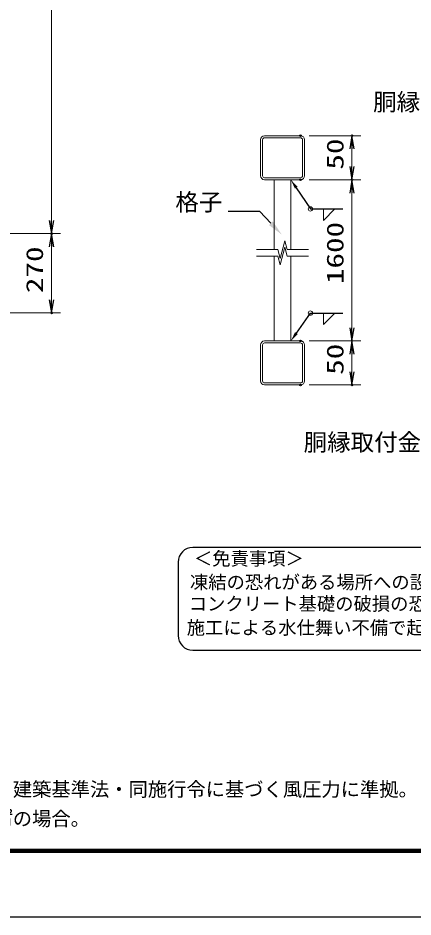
# Model space of a CAD drawing. Units: millimetres, scale not verified. Extents: x -4200 to 4200, y -2970 to 2970.
# Drawn here: x 750 to 2094, y -2970 to 91 of the extents above; entities that cross this region are included whole.
import ezdxf
from ezdxf.enums import TextEntityAlignment as Align

# ---------------------------------------------------------------- set-up
doc = ezdxf.new("R2010")
doc.units = ezdxf.units.MM
doc.header["$LTSCALE"] = 10
doc.header["$PDMODE"] = 32
doc.header["$PDSIZE"] = 5
for name, color, linetype, lineweight in [('0-0_D-STR-TXT', 7, 'Continuous', 25), ('0-3_D-STR2', 7, 'Continuous', 13), ('0-7_D-STR-DIM', 7, 'Continuous', 13), ('0-8_0', 7, 'Continuous', 25), ('0-C_D-DCR-HCH', 7, 'Continuous', 13), ('0-D_D-TTL', 7, 'Continuous', 25), ('0-E_D-TTL-TXT', 7, 'Continuous', 25)]:
    doc.layers.add(name, color=color, linetype=linetype, lineweight=lineweight)
doc.layers.add('0-9_Defpoints', color=8, linetype='Continuous')
doc.styles.add('ＭＳ ゴシック', font='')
doc.styles.add('ＭＳ Ｐゴシック', font='')
doc.styles.get('ＭＳ ゴシック').set_extended_font_data('MS Gothic')
doc.styles.get('ＭＳ Ｐゴシック').set_extended_font_data('MS PGothic')

# ---------------------------------------------------------------- blocks, each defined once
blk = doc.blocks.new('DARROWS')
at = {"layer": '0-8_0'}
blk.add_line((0, 0), (-9.991, 0), dxfattribs=at)
blk.add_lwpolyline([(-10, -1.667), (0, 0), (-10, 1.667)], dxfattribs=at)
blk = doc.blocks.new('MLeader12')
at = {"layer": '0-0_D-STR-TXT'}
blk.add_lwpolyline([(1610.33, -607.94), (1572.55, -568.45), (1464.55, -568.45)], dxfattribs=at)
blk.add_solid([(1616.83, -601.72), (1603.83, -614.16), (1647.65, -646.96)], dxfattribs=at)
at = {"layer": '0-0_D-STR-TXT', "style": 'ＭＳ Ｐゴシック'}
blk.add_text('格子', height=58.58, dxfattribs=at).set_placement((1285.11, -582.73), align=Align.BOTTOM_LEFT)
blk = doc.blocks.new('MLeader13')
at = {"layer": '0-0_D-STR-TXT'}
blk.add_lwpolyline([(2288.11, -295.15), (2246.93, -228.21), (2138.93, -228.21)], dxfattribs=at)
blk.add_solid([(2295.78, -290.43), (2280.45, -299.86), (2316.41, -341.14)], dxfattribs=at)
at = {"layer": '0-0_D-STR-TXT', "style": 'ＭＳ Ｐゴシック'}
blk.add_text('胴縁', height=58.58, dxfattribs=at).set_placement((1958.24, -242.19), align=Align.BOTTOM_LEFT)
blk = doc.blocks.new('MLeader15')
at = {"layer": '0-0_D-STR-TXT'}
blk.add_lwpolyline([(2410.68, -1216.22), (2323.3, -1386.76), (2215.3, -1386.76)], dxfattribs=at)
blk.add_solid([(2402.67, -1212.12), (2418.69, -1220.32), (2435.3, -1168.16)], dxfattribs=at)
at = {"layer": '0-0_D-STR-TXT', "style": 'ＭＳ Ｐゴシック'}
blk.add_text('胴縁取付金具', height=58.58, dxfattribs=at).set_placement((1721.79, -1400.43), align=Align.BOTTOM_LEFT)
blk = doc.blocks.new('MLeader20')
at = {"layer": '0-7_D-STR-DIM', "lineweight": 25}
blk.add_lwpolyline([(1696.41, -487.05), (1744.77, -559.42), (1854.54, -559.42)], dxfattribs=at)
at = {"layer": '0-7_D-STR-DIM'}
blk.add_solid([(1691.92, -490.05), (1700.9, -484.05), (1678.41, -460.11)], dxfattribs=at)
blk = doc.blocks.new('MLeader21')
at = {"layer": '0-7_D-STR-DIM', "lineweight": 25}
blk.add_lwpolyline([(1697.02, -982.04), (1744.77, -913.99), (1854.54, -913.99)], dxfattribs=at)
at = {"layer": '0-7_D-STR-DIM'}
blk.add_solid([(1701.44, -985.14), (1692.6, -978.94), (1678.41, -1008.56)], dxfattribs=at)

msp = doc.modelspace()

# ---------------------------------------------------------------- linework, layer by layer
at = {"layer": '0-3_D-STR2'}
for p, q in [((1574.91, -446.31), (1574.91, -323.91)), ((1581.81, -446.31), (1581.81, -323.91)), ((1588.71, -310.11), (1711.11, -310.11)), ((1588.71, -317.01), (1711.11, -317.01)), ((1718.01, -446.31), (1718.01, -323.91)), ((1724.91, -446.31), (1724.91, -323.91)), ((1588.71, -453.21), (1711.11, -453.21)), ((1588.71, -460.11), (1711.11, -460.11)), ((1621.41, -697.82), (1621.41, -460.11)), ((1678.41, -697.82), (1678.41, -460.11)), ((1621.41, -1008.56), (1621.41, -720.02)), ((1678.41, -1008.56), (1678.41, -720.02)), ((1588.71, -1008.56), (1711.11, -1008.56)), ((1574.91, -1144.76), (1574.91, -1022.36)), ((1581.81, -1144.76), (1581.81, -1022.36)), ((1588.71, -1015.46), (1711.11, -1015.46)), ((1718.01, -1144.76), (1718.01, -1022.36)), ((1724.91, -1144.76), (1724.91, -1022.36)), ((1588.71, -1151.66), (1711.11, -1151.66)), ((1588.71, -1158.56), (1711.11, -1158.56))]:
    msp.add_line(p, q, dxfattribs=at)
for centre, radius, start, end in [((1588.71, -323.91), 13.8, 90, 180), ((1588.71, -323.91), 6.9, 90, 180), ((1711.11, -323.91), 13.8, 0, 90), ((1711.11, -323.91), 6.9, 0, 90), ((1588.71, -446.31), 13.8, 180, 270), ((1588.71, -446.31), 6.9, 180, 270), ((1711.11, -446.31), 13.8, 270, 0), ((1711.11, -446.31), 6.9, 270, 0), ((1588.71, -1022.36), 13.8, 90, 180), ((1711.11, -1022.36), 13.8, 0, 90), ((1588.71, -1022.36), 6.9, 90, 180), ((1711.11, -1022.36), 6.9, 0, 90), ((1588.71, -1144.76), 13.8, 180, 270), ((1588.71, -1144.76), 6.9, 180, 270), ((1711.11, -1144.76), 13.8, 270, 0), ((1711.11, -1144.76), 6.9, 270, 0)]:
    msp.add_arc(centre, radius, start, end, dxfattribs=at)
at = {"layer": '0-7_D-STR-DIM'}
for p, q in [((863.91, 1111.54), (863.91, -598.46)), ((1741.11, -310.11), (1916.26, -310.11)), ((1886.26, -415.11), (1886.26, -355.11)), ((1741.11, -460.11), (1916.26, -460.11)), ((1741.11, -460.11), (1916.26, -460.11)), ((1886.26, -963.56), (1886.26, -505.11)), ((1789.56, -559.42), (1789.56, -598.19)), ((1828.33, -559.42), (1789.56, -598.19)), ((504.79, -643.46), (893.91, -643.46)), ((763.54, -643.46), (893.91, -643.46)), ((863.91, -688.46), (863.91, -868.46)), ((354.79, -913.46), (893.91, -913.46)), ((1789.56, -913.99), (1789.56, -952.76)), ((1828.33, -913.99), (1789.56, -952.76)), ((1741.11, -1008.56), (1916.26, -1008.56)), ((1741.11, -1008.56), (1916.26, -1008.56)), ((1886.26, -1053.56), (1886.26, -1113.56)), ((1741.11, -1158.56), (1916.26, -1158.56))]:
    msp.add_line(p, q, dxfattribs=at)
for centre in [(1744.77, -559.42), (1744.77, -913.99)]:
    msp.add_circle(centre, 7.51, dxfattribs=at)
at = {"layer": '0-9_Defpoints'}
for p in [(1711.11, -310.11), (1886.26, -310.11), (1711.11, -460.11), (1886.26, -460.11), (863.91, -643.46), (863.91, -913.46), (1711.11, -1008.56), (1711.11, -1158.56), (1886.26, -1158.56)]:
    msp.add_point(p, dxfattribs=at)
at = {"layer": '0-C_D-DCR-HCH'}
for p, q in [((1641.87, -727.82), (1657.95, -667.82)), ((1665.99, -697.82), (1657.95, -667.82)), ((1561.41, -697.82), (1633.83, -697.82)), ((1641.87, -727.82), (1633.83, -697.82)), ((1641.87, -750.02), (1657.95, -690.02)), ((1665.99, -720.02), (1657.95, -690.02)), ((1665.99, -697.82), (1738.41, -697.82)), ((1561.41, -720.02), (1633.83, -720.02)), ((1641.87, -750.02), (1633.83, -720.02)), ((1665.99, -720.02), (1738.41, -720.02))]:
    msp.add_line(p, q, dxfattribs=at)
at = {"layer": '0-D_D-TTL', "color": 2}
msp.add_lwpolyline([(-4199.68, 2970.23), (4200.32, 2970.23), (4200.32, -2969.77), (-4199.68, -2969.77)], close=True, dxfattribs=at)
at = {"layer": '0-D_D-TTL'}
for points in [[(-3929.68, 2750.23), (3930.32, 2750.23), (3930.32, -2749.77), (-3929.68, -2749.77)], [(-3927.18, 2747.73), (3927.82, 2747.73), (3927.82, -2747.27), (-3927.18, -2747.27)], [(-3924.68, 2745.23), (3925.32, 2745.23), (3925.32, -2744.77), (-3924.68, -2744.77)], [(-3922.18, 2742.73), (3922.82, 2742.73), (3922.82, -2742.27), (-3922.18, -2742.27)], [(-3919.68, 2740.23), (3920.32, 2740.23), (3920.32, -2739.77), (-3919.68, -2739.77)]]:
    msp.add_lwpolyline(points, close=True, dxfattribs=at)
at = {"layer": '0-E_D-TTL-TXT', "color": 2}
for p, q in [((3790.33, -1711.8), (1344.78, -1711.8)), ((1294.78, -1761.8), (1294.78, -2011.8)), ((1344.78, -2061.8), (3790.33, -2061.8))]:
    msp.add_line(p, q, dxfattribs=at)
for centre, start, end in [((1344.78, -1761.8), 90, 180), ((1344.78, -2011.8), 180, 270)]:
    msp.add_arc(centre, 50, start, end, dxfattribs=at)

# ---------------------------------------------------------------- block references
at = {"layer": '0-0_D-STR-TXT'}
for name in ['MLeader13', 'MLeader12', 'MLeader15']:
    msp.add_blockref(name, (0, 0), dxfattribs=at)
at = {"layer": '0-7_D-STR-DIM', "xscale": 4.5, "yscale": 4.5}
for p, rotation in [((1886.26, -310.11), 90), ((1886.26, -460.11), 270), ((1886.26, -460.11), 90), ((863.91, -643.46), 270), ((863.91, -643.46), 90), ((863.91, -913.46), 270), ((1886.26, -1008.56), 270), ((1886.26, -1008.56), 90), ((1886.26, -1158.56), 270)]:
    msp.add_blockref('DARROWS', p, dxfattribs=dict(at, rotation=rotation))
at = {"layer": '0-7_D-STR-DIM'}
for name in ['MLeader20', 'MLeader21']:
    msp.add_blockref(name, (0, 0), dxfattribs=at)

# ---------------------------------------------------------------- texts
at = {"layer": '0-7_D-STR-DIM', "style": 'ＭＳ ゴシック', "width": 1.35}
for s, p in [('50', (1874.86, -425.61)), ('1600', (1874.86, -815.34)), ('270', (852.51, -845.96)), ('50', (1874.86, -1124.06))]:
    msp.add_text(s, height=57.7, rotation=90, dxfattribs=at).set_placement(p, align=Align.BOTTOM_LEFT)
at = {"layer": '0-E_D-TTL-TXT', "style": 'ＭＳ ゴシック'}
for s, height, p in [('＜免責事項＞ \u3000\u3000', 45.67, (1348.49, -1785.98)), ('凍結の恐れがある場所への設置は、内部に溜まった雨水等の凍結融解により支柱の破損や', 45.67, (1334.96, -1866.48)), ('コンクリート基礎の破損の恐れがありますので施工時、水仕舞いを行ってください。', 45.67, (1330.85, -1939.9)), ('施工による水仕舞い不備で起こる支柱・基礎の破損について当社は責任を負いかねます。 ', 45.67, (1323.86, -2021.39)), ('（設計条件）風荷重：昭和57年改正 建築基準法・同施行令に基づく風圧力に準拠。', 48.11, (-350.28, -2573.38)), ('（基礎条件）長期許容地耐力98kN/㎡の場合。', 48.11, (-350.28, -2673.38))]:
    msp.add_text(s, height=height, dxfattribs=at).set_placement(p, align=Align.BOTTOM_LEFT)

doc.saveas('drawing.dxf')
